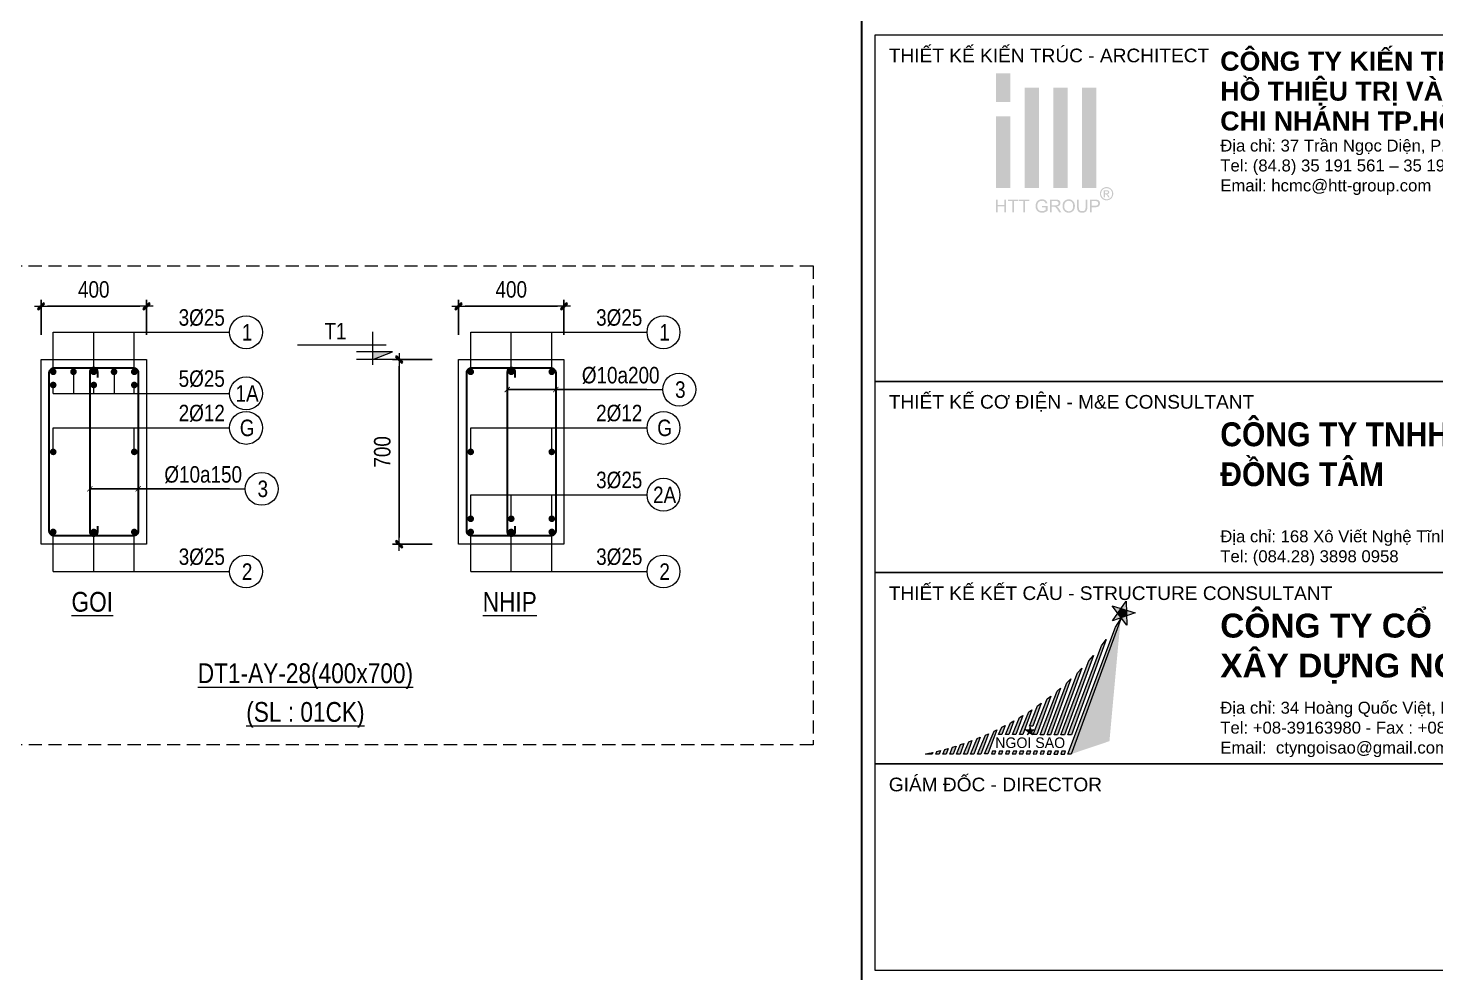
# Model space of a CAD drawing. Header units: millimetres. Extents: x 397144 to 8960116, y 345581 to 674207.
# Drawn here: x 5142725 to 5148064, y 654500 to 658084 of the extents above; entities that cross this region are included whole.
import ezdxf
from ezdxf.enums import TextEntityAlignment as Align
from ezdxf.xclip import XClip

# ---------------------------------------------------------------- set-up
doc = ezdxf.new("R2010")
doc.units = ezdxf.units.MM
doc.header["$XCLIPFRAME"] = 0
doc.header["$PDSIZE"] = -10
doc.linetypes.add('HIDDEN', pattern=[0.375, 0.25, -0.125])
doc.layers.get('0').update_dxf_attribs({"linetype": 'CONTINUOUS'})
doc.layers.get('Defpoints').update_dxf_attribs({"color": 12, "linetype": 'CONTINUOUS'})
for name, color, linetype, lineweight in [('CDAI', 8, 'CONTINUOUS', 30), ('CHG_XX_Khung ten$0$A1 BORDER$0$DGIONG', 4, 'CONTINUOUS', 13), ('CHG_XX_Khung ten$0$A1 BORDER$0$STICK', 1, 'CONTINUOUS', 9), ('CTHEP', 2, 'CONTINUOUS', 50), ('DBAO', 3, 'CONTINUOUS', 20), ('DGIONG', 4, 'CONTINUOUS', 13), ('KTH', 150, 'CONTINUOUS', 5), ('Net khuat', 8, 'HIDDEN', 13), ('STICK', 1, 'CONTINUOUS', 9), ('TEXT', 7, 'CONTINUOUS', 15)]:
    doc.layers.add(name, color=color, linetype=linetype, lineweight=lineweight)
doc.layers.add('HATCH', color=7, linetype='CONTINUOUS', lineweight=5, true_color=0x2491ff)
doc.styles.add('CHG_XX_Khung ten$0$A1 BORDER$0$ARIAL', font='arial.ttf')
doc.styles.add('CHG_XX_Khung ten$0$A1 BORDER$0$Arial - Bold', font='arialbd.ttf', dxfattribs={"height": 2.5})
doc.styles.add('CHG_XX_Khung ten$0$A1 BORDER$0$Star-AvoBold', font='VAVOB_0.TTF')
doc.styles.add('CHG_XX_Khung ten$0$title block pccc$0$ARIAL', font='arial.ttf')
doc.styles.add('Star-HelCon', font='VHELVCN_0.TTF')
doc.styles.add('TTP-HelCon', font='VHELVCN_0.TTF')
doc.styles.add('VNI-HELVE-CONDENSE', font='VHELVCN_0.TTF')
doc.dimstyles.new('kc-25', dxfattribs={"dimtxt": 62.5, "dimasz": 20, "dimexe": 20, "dimexo": 50, "dimgap": 25, "dimtad": 3, "dimdec": 0, "dimzin": 0, "dimdsep": 46, "dimtxsty": 'VNI-HELVE-CONDENSE', "dimblk": 'DIM', "dimcen": 2.5, "dimclrd": 256, "dimclre": 154, "dimclrt": 7, "dimaunit": 1, "dimadec": 0, "dimazin": 0, "dimtfac": 1, "dimtdec": 0, "dimtix": 1, "dimtmove": 0, "dimatfit": 3, "dimldrblk": 'DOT', "dimfxl": 1, "dimtolj": 1, "dimtzin": 0, "dimarcsym": 0})
doc.dimstyles.new('TTP-25', dxfattribs={"dimscale": 25, "dimtxt": 2.5, "dimasz": 1, "dimexe": 1, "dimexo": 1, "dimgap": 0.09, "dimtad": 0, "dimdec": 4, "dimrnd": 5, "dimzin": 9, "dimdsep": 46, "dimtxsty": 'TTP-HelCon', "dimblk": 'Stick1', "dimcen": 0.09, "dimdle": 1.5, "dimclrd": 256, "dimclre": 256, "dimclrt": 7, "dimadec": 0, "dimazin": 0, "dimtfac": 1, "dimtdec": 4, "dimtmove": 0, "dimatfit": 3, "dimldrblk": '_ArchTick1', "dimfxl": 1, "dimtvp": 1, "dimtolj": 1, "dimtzin": 0, "dimarcsym": 0})

# ---------------------------------------------------------------- blocks, each defined once
blk = doc.blocks.new('Stick1')
at = {"layer": 'STICK'}
h = blk.add_hatch(color=256, dxfattribs=at)
edge = h.paths.add_edge_path()
edge.add_line((0.3, 0.5), (-0.5, -0.3))
edge.add_arc((-0.4, -0.4), 0.141, 135, 315)
edge.add_line((-0.3, -0.5), (0.5, 0.3))
edge.add_arc((0.4, 0.4), 0.141, 315, 495)
blk.add_line((1, 0), (-1, 0), dxfattribs=at)
blk.add_lwpolyline([(0.3, 0.5), (-0.5, -0.3, 1), (-0.3, -0.5), (0.5, 0.3, 1), (0.3, 0.5, 1)], format="xyb", dxfattribs=at)
blk = doc.blocks.new('*D950')
at = {"layer": 'Defpoints', "color": 0, "ltscale": 500, "transparency": 16777216}
for p in [(5142774.1, 657028.7), (5142774.1, 656895.5), (5143174.1, 656895.5)]:
    blk.add_point(p, dxfattribs=at)
at = {"layer": 'KTH', "lineweight": -2, "ltscale": 500, "transparency": 16777216}
for p, q in [((5142774.1, 656920.5), (5142774.1, 657053.7)), ((5143174.1, 656920.5), (5143174.1, 657053.7)), ((5143149.1, 657028.7), (5142799.1, 657028.7))]:
    blk.add_line(p, q, dxfattribs=at)
at = {"layer": 'KTH', "lineweight": -2, "ltscale": 500, "transparency": 16777216, "xscale": 25, "yscale": 25, "zscale": 25, "rotation": 180}
blk.add_blockref('Stick1', (5142774.1, 657028.7), dxfattribs=at)
at = {"layer": 'KTH', "lineweight": -2, "ltscale": 500, "transparency": 16777216, "xscale": 25, "yscale": 25, "zscale": 25}
blk.add_blockref('Stick1', (5143174.1, 657028.7), dxfattribs=at)
at = {"layer": 'KTH', "color": 7, "ltscale": 500, "transparency": 16777216, "insert": (5142974.1, 657092.5), "char_height": 62.5, "attachment_point": 5, "style": 'TTP-HelCon'}
blk.add_mtext('\\A1;400', dxfattribs=at)
blk = doc.blocks.new('_ArchTick1')
at = {"color": 0, "const_width": 3.81}
blk.add_lwpolyline([(-12.7, -12.7), (12.7, 12.7)], dxfattribs=at)
blk = doc.blocks.new('DIM')
h = blk.add_hatch(color=1)
h.paths.add_polyline_path([(0.49, 0.29, 1), (0.29, 0.49), (-0.19, 0), (0.19, 0)])
h.paths.add_polyline_path([(0.19, 0), (-0.19, 0), (-0.49, -0.29, 1), (-0.29, -0.49)])
at = {"color": 9}
for p, q in [((-0.19, 0), (-1.5, 0)), ((0.19, 0), (1.5, 0))]:
    blk.add_line(p, q, dxfattribs=at)
at = {"color": 1}
for p, q in [((-0.49, -0.29), (0.29, 0.49)), ((-0.29, -0.49), (0.49, 0.29)), ((-0.19, 0), (0.19, 0))]:
    blk.add_line(p, q, dxfattribs=at)
blk.add_arc((-0.39, -0.39), 0.138, 135, 315, dxfattribs=at)
blk = doc.blocks.new('*D952')
at = {"layer": 'Defpoints', "color": 0, "ltscale": 500, "transparency": 16777216}
for p in [(5144357.5, 657028.7), (5144357.5, 656895.5), (5144757.5, 656895.5)]:
    blk.add_point(p, dxfattribs=at)
at = {"layer": 'KTH', "lineweight": -2, "ltscale": 500, "transparency": 16777216}
for p, q in [((5144357.5, 656920.5), (5144357.5, 657053.7)), ((5144757.5, 656920.5), (5144757.5, 657053.7)), ((5144732.5, 657028.7), (5144382.5, 657028.7))]:
    blk.add_line(p, q, dxfattribs=at)
at = {"layer": 'KTH', "lineweight": -2, "ltscale": 500, "transparency": 16777216, "xscale": 25, "yscale": 25, "zscale": 25, "rotation": 180}
blk.add_blockref('Stick1', (5144357.5, 657028.7), dxfattribs=at)
at = {"layer": 'KTH', "lineweight": -2, "ltscale": 500, "transparency": 16777216, "xscale": 25, "yscale": 25, "zscale": 25}
blk.add_blockref('Stick1', (5144757.5, 657028.7), dxfattribs=at)
at = {"layer": 'KTH', "color": 7, "ltscale": 500, "transparency": 16777216, "insert": (5144557.5, 657092.5), "char_height": 62.5, "attachment_point": 5, "style": 'TTP-HelCon'}
blk.add_mtext('\\A1;400', dxfattribs=at)
blk = doc.blocks.new('*D953')
at = {"layer": 'Defpoints', "color": 0, "ltscale": 500, "transparency": 16777216}
for p in [(5144282.3, 656826.5), (5144132.5, 656126.5), (5144282.3, 656126.5)]:
    blk.add_point(p, dxfattribs=at)
at = {"layer": 'KTH', "lineweight": -2, "ltscale": 500, "transparency": 16777216}
for p, q in [((5144257.3, 656826.5), (5144107.5, 656826.5)), ((5144132.5, 656801.5), (5144132.5, 656151.5)), ((5144257.3, 656126.5), (5144107.5, 656126.5))]:
    blk.add_line(p, q, dxfattribs=at)
at = {"layer": 'KTH', "lineweight": -2, "ltscale": 500, "transparency": 16777216, "xscale": 25, "yscale": 25, "zscale": 25}
for p, rotation in [((5144132.5, 656826.5), 90), ((5144132.5, 656126.5), 270)]:
    blk.add_blockref('Stick1', p, dxfattribs=dict(at, rotation=rotation))
at = {"layer": 'KTH', "color": 7, "ltscale": 500, "transparency": 16777216, "insert": (5144068.6, 656476.5), "char_height": 62.5, "attachment_point": 5, "rotation": 90, "style": 'TTP-HelCon'}
blk.add_mtext('\\A1;700', dxfattribs=at)
blk = doc.blocks.new('CODE')
at = {"layer": 'DBAO'}
for p, q in [((-112.5, 55), (223.6, 55)), ((-62.5, -20), (-62.5, 105)), ((-62.5, 0), (-137.5, 30)), ((-137.5, 30), (0, 30)), ((-137.5, 0), (0, 0))]:
    blk.add_line(p, q, dxfattribs=at)
at = {"layer": 'HATCH', "color": 1}
blk.add_solid([(-62.5, 0), (-137.5, 30), (-62.5, 30)], dxfattribs=at)
blk = doc.blocks.new('*D1226')
at = {"layer": 'Defpoints', "color": 0, "transparency": 16777216}
for p in [(5189890.4, 589464.5), (5180090.4, 589449.5), (5189890.4, 589296.9)]:
    blk.add_point(p, dxfattribs=at)
at = {"layer": 'KTH', "lineweight": -2, "transparency": 16777216}
for p, q in [((5180090.4, 589424.5), (5180090.4, 589271.9)), ((5189890.4, 589439.5), (5189890.4, 589271.9)), ((5180115.4, 589296.9), (5189865.4, 589296.9))]:
    blk.add_line(p, q, dxfattribs=at)
at = {"layer": 'KTH', "lineweight": -2, "transparency": 16777216, "xscale": 25, "yscale": 25, "zscale": 25, "rotation": 180}
blk.add_blockref('Stick1', (5180090.4, 589296.9), dxfattribs=at)
at = {"layer": 'KTH', "lineweight": -2, "transparency": 16777216, "xscale": 25, "yscale": 25, "zscale": 25}
blk.add_blockref('Stick1', (5189890.4, 589296.9), dxfattribs=at)
at = {"layer": 'KTH', "color": 7, "transparency": 16777216, "insert": (5184990.4, 589360.7), "char_height": 62.5, "attachment_point": 5, "style": 'TTP-HelCon'}
blk.add_mtext('\\A1;10500', dxfattribs=at)
blk = doc.blocks.new('CHG_XX_Khung ten$0$A1 BORDER$0$HTT-Logo')
at = {"true_color": 0x134fb3}
h = blk.add_hatch(color=154, dxfattribs=at)
h.paths.add_polyline_path([(3, 29.1), (0, 29.1), (0, 23.1), (3, 23.1)])
h.paths.add_polyline_path([(3, 20.1), (0, 20.1), (0, 5.1), (3, 5.1)])
h.paths.add_polyline_path([(9, 26.1), (6, 26.1), (6, 5.1), (9, 5.1)])
h.paths.add_polyline_path([(15, 26.1), (12, 26.1), (12, 5.1), (15, 5.1)])
h.paths.add_polyline_path([(21, 26.1), (18, 26.1), (18, 5.1), (21, 5.1)])
h.paths.add_polyline_path([(2.12, 2.7), (1.76, 2.7), (1.76, 1.59), (0.36, 1.59), (0.36, 2.7), (0, 2.7), (0, 0), (0.36, 0), (0.36, 1.27), (1.76, 1.27), (1.76, 0), (2.12, 0)])
h.paths.add_polyline_path([(4.65, 2.7), (2.51, 2.7), (2.51, 2.38), (3.4, 2.38), (3.4, 0), (3.76, 0), (3.76, 2.38), (4.65, 2.38)])
h.paths.add_polyline_path([(6.95, 2.7), (4.81, 2.7), (4.81, 2.38), (5.7, 2.38), (5.7, 0), (6.06, 0), (6.06, 2.38), (6.95, 2.38)])
h.paths.add_polyline_path([(8.64, 1.36), (8.64, 1.41), (8.66, 1.58), (8.69, 1.75), (8.75, 1.9), (8.81, 2.03), (8.92, 2.17), (9.05, 2.28), (9.2, 2.37), (9.29, 2.39), (9.45, 2.43), (9.65, 2.44), (9.84, 2.42), (10, 2.37), (10.14, 2.29), (10.26, 2.18), (10.34, 2.03), (10.41, 1.86), (10.73, 1.95), (10.68, 2.11), (10.61, 2.26), (10.53, 2.39), (10.45, 2.47), (10.31, 2.57), (10.16, 2.65), (10.13, 2.66), (9.97, 2.71), (9.8, 2.74), (9.63, 2.75), (9.55, 2.74), (9.38, 2.73), (9.21, 2.7), (9.06, 2.65), (8.91, 2.58), (8.88, 2.56), (8.75, 2.47), (8.63, 2.36), (8.53, 2.23), (8.44, 2.07), (8.41, 1.99), (8.35, 1.84), (8.31, 1.68), (8.28, 1.51), (8.27, 1.34), (8.28, 1.26), (8.29, 1.09), (8.32, 0.92), (8.38, 0.77), (8.44, 0.62), (8.46, 0.58), (8.55, 0.44), (8.66, 0.32), (8.79, 0.21), (8.93, 0.12), (9, 0.09), (9.15, 0.03), (9.31, -0.01), (9.48, -0.04), (9.65, -0.05), (9.73, -0.04), (9.9, -0.03), (10.07, 0.01), (10.23, 0.06), (10.34, 0.11), (10.48, 0.18), (10.63, 0.27), (10.77, 0.38), (10.77, 1.38), (9.63, 1.38), (9.63, 1.06), (10.42, 1.06), (10.42, 0.56), (10.39, 0.53), (10.26, 0.45), (10.09, 0.37), (9.96, 0.32), (9.8, 0.29), (9.63, 0.28), (9.62, 0.28), (9.45, 0.29), (9.28, 0.33), (9.12, 0.4), (8.97, 0.49), (8.86, 0.61), (8.77, 0.75), (8.73, 0.85), (8.68, 1), (8.65, 1.17)])
h.paths.add_polyline_path([(13.16, 1.39), (13.28, 1.48), (13.3, 1.51), (13.39, 1.64), (13.44, 1.79), (13.46, 1.96), (13.46, 2.06), (13.42, 2.22), (13.35, 2.37), (13.31, 2.43), (13.19, 2.55), (13.05, 2.63), (13.01, 2.64), (12.87, 2.67), (12.7, 2.69), (12.5, 2.7), (11.3, 2.7), (11.3, 0), (11.66, 0), (11.66, 1.2), (12.07, 1.2), (12.11, 1.2), (12.28, 1.19), (12.44, 1.11), (12.49, 1.07), (12.62, 0.93), (12.67, 0.86), (12.77, 0.73), (12.88, 0.56), (13.23, 0), (13.68, 0), (13.21, 0.73), (13.13, 0.85), (13.03, 0.98), (12.92, 1.09), (12.86, 1.14), (12.7, 1.23), (12.86, 1.26), (13.03, 1.31)])
h.paths.add_polyline_path([(11.66, 1.51), (11.66, 2.4), (12.51, 2.4), (12.67, 2.39), (12.83, 2.35), (12.97, 2.27), (13.06, 2.13), (13.09, 1.96), (13.08, 1.87), (13.02, 1.72), (12.96, 1.64), (12.8, 1.55), (12.62, 1.52), (12.43, 1.51)], flags=16)
h.paths.add_polyline_path([(16.49, 1.43), (16.48, 1.6), (16.44, 1.77), (16.4, 1.92), (16.34, 2.07), (16.33, 2.09), (16.24, 2.23), (16.14, 2.36), (16.02, 2.47), (15.88, 2.57), (15.85, 2.59), (15.7, 2.66), (15.54, 2.71), (15.38, 2.74), (15.2, 2.75), (15.15, 2.75), (14.98, 2.73), (14.82, 2.7), (14.66, 2.64), (14.52, 2.57), (14.39, 2.48), (14.27, 2.37), (14.18, 2.26), (14.1, 2.14), (14.03, 2), (13.98, 1.84), (13.94, 1.68), (13.92, 1.5), (13.91, 1.31), (13.91, 1.29), (13.92, 1.12), (13.95, 0.96), (14, 0.8), (14.07, 0.64), (14.07, 0.62), (14.16, 0.48), (14.26, 0.35), (14.38, 0.23), (14.52, 0.14), (14.56, 0.12), (14.71, 0.04), (14.86, -0.01), (15.03, -0.04), (15.2, -0.05), (15.21, -0.05), (15.38, -0.03), (15.55, 0), (15.7, 0.05), (15.86, 0.12), (15.87, 0.13), (16.01, 0.22), (16.13, 0.33), (16.24, 0.46), (16.33, 0.61), (16.36, 0.69), (16.42, 0.84), (16.46, 1), (16.48, 1.17), (16.49, 1.35)])
h.paths.add_polyline_path([(14.28, 1.45), (14.3, 1.64), (14.34, 1.81), (14.4, 1.95), (14.47, 2.08), (14.57, 2.2), (14.73, 2.32), (14.88, 2.38), (15.04, 2.43), (15.21, 2.44), (15.38, 2.42), (15.54, 2.38), (15.69, 2.31), (15.82, 2.2), (15.93, 2.07), (16.01, 1.93), (16.04, 1.85), (16.09, 1.7), (16.12, 1.53), (16.12, 1.32), (16.11, 1.12), (16.08, 0.95), (16.03, 0.79), (15.96, 0.66), (15.86, 0.54), (15.8, 0.48), (15.67, 0.38), (15.53, 0.32), (15.37, 0.27), (15.2, 0.26), (15.12, 0.26), (14.95, 0.29), (14.8, 0.35), (14.67, 0.43), (14.54, 0.54), (14.45, 0.66), (14.37, 0.8), (14.32, 0.95), (14.29, 1.12), (14.28, 1.31)], flags=16)
h.paths.add_polyline_path([(17.31, 2.7), (16.96, 2.7), (16.96, 1.12), (16.96, 0.93), (16.98, 0.75), (17.02, 0.6), (17.06, 0.46), (17.07, 0.44), (17.15, 0.3), (17.27, 0.18), (17.4, 0.08), (17.51, 0.03), (17.67, -0.01), (17.84, -0.04), (18.02, -0.05), (18.2, -0.04), (18.37, -0.01), (18.52, 0.04), (18.66, 0.1), (18.68, 0.12), (18.81, 0.22), (18.91, 0.35), (18.99, 0.49), (19.02, 0.61), (19.06, 0.76), (19.07, 0.94), (19.08, 1.14), (19.08, 2.7), (18.72, 2.7), (18.72, 1.14), (18.72, 1.06), (18.71, 0.86), (18.68, 0.69), (18.62, 0.55), (18.55, 0.45), (18.49, 0.4), (18.36, 0.33), (18.19, 0.29), (17.99, 0.28), (17.92, 0.28), (17.75, 0.31), (17.6, 0.37), (17.46, 0.48), (17.38, 0.63), (17.34, 0.77), (17.32, 0.94), (17.31, 1.14)])
h.paths.add_polyline_path([(21.42, 1.25), (21.52, 1.34), (21.6, 1.45), (21.67, 1.59), (21.72, 1.75), (21.73, 1.92), (21.73, 1.97), (21.71, 2.13), (21.65, 2.29), (21.56, 2.44), (21.44, 2.55), (21.42, 2.56), (21.27, 2.63), (21.1, 2.67), (21.05, 2.68), (20.89, 2.7), (20.69, 2.7), (19.67, 2.7), (19.67, 0), (20.03, 0), (20.03, 1.1), (20.72, 1.1), (20.76, 1.1), (20.96, 1.11), (21.14, 1.14), (21.29, 1.19)])
h.paths.add_polyline_path([(20.03, 1.42), (20.03, 2.38), (20.72, 2.38), (20.93, 2.37), (21.06, 2.36), (21.16, 2.31), (21.28, 2.2), (21.34, 2.08), (21.37, 1.91), (21.36, 1.82), (21.31, 1.67), (21.22, 1.54), (21.09, 1.47), (20.93, 1.43), (20.73, 1.42)], flags=16)
h.paths.add_polyline_path([(23.87, 2.76), (24.01, 2.85), (24.13, 2.96), (24.24, 3.09), (24.33, 3.24), (24.35, 3.28), (24.42, 3.44), (24.47, 3.6), (24.5, 3.76), (24.51, 3.93), (24.51, 3.98), (24.49, 4.15), (24.46, 4.31), (24.4, 4.47), (24.33, 4.62), (24.29, 4.69), (24.19, 4.82), (24.08, 4.94), (23.95, 5.05), (23.81, 5.14), (23.77, 5.16), (23.61, 5.23), (23.45, 5.28), (23.29, 5.31), (23.12, 5.32), (23.08, 5.31), (22.92, 5.3), (22.76, 5.27), (22.6, 5.21), (22.44, 5.14), (22.38, 5.1), (22.24, 5.01), (22.12, 4.89), (22.01, 4.77), (21.92, 4.62), (21.89, 4.57), (21.82, 4.41), (21.77, 4.25), (21.74, 4.09), (21.73, 3.93), (21.73, 3.87), (21.75, 3.71), (21.79, 3.55), (21.84, 3.39), (21.92, 3.24), (21.95, 3.18), (22.05, 3.04), (22.16, 2.92), (22.29, 2.81), (22.43, 2.72), (22.48, 2.7), (22.64, 2.63), (22.79, 2.58), (22.96, 2.55), (23.12, 2.54), (23.18, 2.54), (23.34, 2.55), (23.5, 2.59), (23.66, 2.65), (23.82, 2.72)])
h.paths.add_polyline_path([(22.55, 2.92), (22.45, 2.98), (22.32, 3.09), (22.21, 3.21), (22.12, 3.35), (22.07, 3.44), (22.01, 3.6), (21.98, 3.76), (21.96, 3.93), (21.97, 4.03), (22, 4.19), (22.05, 4.35), (22.12, 4.51), (22.18, 4.61), (22.29, 4.73), (22.41, 4.85), (22.56, 4.94), (22.64, 4.98), (22.8, 5.04), (22.96, 5.07), (23.12, 5.09), (23.21, 5.08), (23.37, 5.06), (23.53, 5.01), (23.69, 4.94), (23.79, 4.88), (23.92, 4.77), (24.03, 4.65), (24.13, 4.51), (24.17, 4.41), (24.23, 4.25), (24.27, 4.09), (24.28, 3.93), (24.28, 3.83), (24.25, 3.67), (24.2, 3.51), (24.13, 3.35), (24.07, 3.25), (23.96, 3.13), (23.84, 3.01), (23.7, 2.92), (23.61, 2.87), (23.45, 2.81), (23.29, 2.78), (23.12, 2.77), (23.02, 2.77), (22.86, 2.8), (22.7, 2.85)], flags=16)
h.paths.add_polyline_path([(22.51, 3.16), (22.51, 4.65), (23.03, 4.65), (23.23, 4.64), (23.4, 4.62), (23.55, 4.52), (23.6, 4.47), (23.66, 4.31), (23.67, 4.25), (23.64, 4.09), (23.55, 3.96), (23.42, 3.87), (23.24, 3.82), (23.37, 3.75), (23.46, 3.64), (23.57, 3.47), (23.77, 3.16), (23.47, 3.16), (23.34, 3.39), (23.23, 3.58), (23.14, 3.7), (23.09, 3.74), (22.94, 3.79), (22.9, 3.79), (22.76, 3.79), (22.76, 3.16)], flags=0)
h.paths.add_polyline_path([(22.76, 4), (22.76, 4.45), (23.03, 4.45), (23.13, 4.45), (23.27, 4.42), (23.37, 4.35), (23.41, 4.21), (23.33, 4.06), (23.24, 4.02), (23.05, 4)], flags=0)
blk = doc.blocks.new('CHG_XX_Khung ten')
at = {"layer": 'CHG_XX_Khung ten$0$A1 BORDER$0$DGIONG'}
h = blk.add_hatch(color=256, dxfattribs=at)
h.paths.add_polyline_path([(724.94, 283.19), (724.15, 281.97), (717.19, 263.38), (717.7, 263.38)])
h.paths.add_polyline_path([(722.81, 280.17), (722.1, 279.22), (717.21, 266.21), (717.72, 266.21)], flags=17)
h.paths.add_polyline_path([(720.93, 277.8), (720.27, 277.04), (716.19, 266.22), (716.7, 266.22)])
h.paths.add_polyline_path([(719.23, 275.93), (718.6, 275.29), (715.18, 266.22), (715.69, 266.22)])
h.paths.add_polyline_path([(717.65, 274.38), (717.03, 273.81), (714.16, 266.22), (714.67, 266.22)])
h.paths.add_polyline_path([(716.14, 273.03), (715.61, 272.59), (713.15, 266.22), (713.66, 266.22)])
h.paths.add_polyline_path([(714.69, 271.86), (714.17, 271.45), (712.13, 266.23), (712.64, 266.23)])
h.paths.add_polyline_path([(713.29, 270.81), (712.76, 270.43), (711.57, 267.46), (712.07, 267.47)])
h.paths.add_polyline_path([(710.1, 266.23), (710.61, 266.24), (711.93, 269.87), (711.48, 269.56)])
h.paths.add_polyline_path([(710.61, 269.02), (710.13, 268.73), (709.08, 266.24), (709.59, 266.24)])
h.paths.add_polyline_path([(709.31, 268.26), (708.82, 267.97), (708.07, 266.24), (708.58, 266.24)])
h.paths.add_polyline_path([(708.04, 267.56), (707.54, 267.3), (707.05, 266.25), (707.56, 266.25)])
h.paths.add_polyline_path([(716.84, 263.8), (716.33, 263.8), (716.18, 263.38), (716.69, 263.38)])
h.paths.add_polyline_path([(715.67, 263.39), (715.82, 263.8), (715.32, 263.8), (715.16, 263.39)])
h.paths.add_polyline_path([(714.15, 263.39), (714.65, 263.39), (714.8, 263.8), (714.3, 263.8)])
h.paths.add_polyline_path([(713.13, 263.39), (713.64, 263.4), (713.79, 263.81), (713.28, 263.81)])
h.paths.add_polyline_path([(712.77, 263.81), (712.27, 263.81), (712.11, 263.39), (712.62, 263.4)])
h.paths.add_polyline_path([(711.25, 263.81), (711.1, 263.4), (711.61, 263.4), (711.76, 263.81)])
h.paths.add_polyline_path([(710.59, 263.4), (710.74, 263.82), (710.24, 263.82), (710.08, 263.4)])
h.paths.add_polyline_path([(709.73, 263.82), (709.22, 263.82), (709.07, 263.41), (709.57, 263.41)])
h.paths.add_polyline_path([(708.71, 263.82), (708.21, 263.82), (708.05, 263.41), (708.56, 263.41)])
h.paths.add_polyline_path([(707.54, 263.41), (707.69, 263.83), (707.19, 263.83), (707.03, 263.41)])
h.paths.add_polyline_path([(706.68, 263.83), (706.17, 263.83), (706.02, 263.42), (706.53, 263.42)])
h.paths.add_polyline_path([(705, 263.42), (705.51, 263.42), (706.79, 266.93), (706.4, 266.74)])
h.paths.add_polyline_path([(703.97, 263.37), (704.48, 263.37), (705.57, 266.36), (705.14, 266.17)])
h.paths.add_polyline_path([(704.36, 265.84), (703.91, 265.65), (702.96, 263.38), (703.46, 263.38)])
h.paths.add_polyline_path([(703.17, 265.37), (702.69, 265.19), (701.94, 263.38), (702.45, 263.38)])
h.paths.add_polyline_path([(702, 264.94), (701.5, 264.77), (700.92, 263.38), (701.43, 263.38)])
h.paths.add_polyline_path([(700.84, 264.56), (700.33, 264.4), (699.91, 263.39), (700.42, 263.39)])
h.paths.add_polyline_path([(699.7, 264.21), (699.18, 264.06), (698.89, 263.39), (699.4, 263.39)])
h.paths.add_polyline_path([(698.57, 263.9), (698.04, 263.77), (697.87, 263.38), (698.38, 263.39)])
h.paths.add_polyline_path([(697.37, 263.39), (697.45, 263.63), (696.91, 263.51), (696.35, 263.38)])
blk.add_hatch(color=256, dxfattribs=at).paths.add_polyline_path([(724.92, 283.21), (717.68, 263.38), (723.28, 265.27)])
at = {"layer": 'CHG_XX_Khung ten$0$A1 BORDER$0$STICK'}
for points in [[(723.71, 282.88), (725.74, 285.75), (725.8, 282.26), (723.67, 285.06), (727.02, 284.03)], [(725.76, 284.41), (724.96, 284.66), (724.49, 283.98), (724.99, 283.32), (725.77, 283.6)], [(711.25, 266.22), (711.64, 267.39), (712.01, 266.22), (711.02, 266.95), (712.24, 266.93)], [(711.87, 266.67), (711.78, 266.94), (711.49, 266.94), (711.4, 266.67), (711.63, 266.5)]]:
    blk.add_hatch(color=256, dxfattribs=at).paths.add_polyline_path(points)
blk.add_line((687, 577), (687, 17))
at = {"linetype": 'Continuous'}
for points in [[(689, 368.62), (822, 368.62), (822, 317.93), (689, 317.93)], [(689, 317.93), (822, 317.93), (822, 289.93), (689, 289.93)], [(689, 289.93), (822, 289.93), (822, 261.93), (689, 261.93)]]:
    blk.add_lwpolyline(points, close=True, dxfattribs=at)
at = {"color": 9, "linetype": 'Continuous'}
blk.add_lwpolyline([(689, 261.93), (822, 261.93), (822, 231.73), (689, 231.73)], close=True, dxfattribs=at)
at = {"layer": 'CHG_XX_Khung ten$0$A1 BORDER$0$DGIONG'}
for points in [[(724.94, 283.19), (717.7, 263.38), (717.19, 263.38), (724.15, 281.97), (724.94, 283.19)], [(722.81, 280.17), (717.72, 266.21), (717.21, 266.21), (722.1, 279.22), (722.81, 280.17)], [(720.93, 277.8), (716.7, 266.22), (716.19, 266.22), (720.27, 277.04), (720.93, 277.8)], [(717.65, 274.38), (714.67, 266.22), (714.16, 266.22), (717.03, 273.81), (717.65, 274.38)], [(719.23, 275.93), (715.69, 266.22), (715.18, 266.22), (718.6, 275.29), (719.23, 275.93)], [(714.69, 271.86), (712.64, 266.23), (712.13, 266.23), (714.17, 271.45), (714.69, 271.86)], [(716.14, 273.03), (713.66, 266.22), (713.15, 266.22), (715.61, 272.59), (716.14, 273.03)], [(711.93, 269.87), (710.61, 266.24), (710.1, 266.23), (711.48, 269.56), (711.93, 269.87)], [(713.29, 270.81), (712.07, 267.47), (711.57, 267.46), (712.76, 270.43), (713.29, 270.81)], [(709.31, 268.26), (708.58, 266.24), (708.07, 266.24), (708.82, 267.97), (709.31, 268.26)], [(710.61, 269.02), (709.59, 266.24), (709.08, 266.24), (710.13, 268.73), (710.61, 269.02)], [(704.36, 265.84), (703.46, 263.38), (702.96, 263.38), (703.91, 265.65), (704.36, 265.84)], [(705.57, 266.36), (704.48, 263.37), (703.97, 263.37), (705.14, 266.17), (705.57, 266.36)], [(706.79, 266.93), (705.51, 263.42), (705, 263.42), (706.4, 266.74), (706.79, 266.93)], [(708.04, 267.56), (707.56, 266.25), (707.05, 266.25), (707.54, 267.3), (708.04, 267.56)], [(697.45, 263.63), (697.37, 263.39), (696.35, 263.38), (696.91, 263.51), (697.45, 263.63)], [(698.57, 263.9), (698.38, 263.39), (697.87, 263.38), (698.04, 263.77), (698.57, 263.9)], [(699.7, 264.21), (699.4, 263.39), (698.89, 263.39), (699.18, 264.06), (699.7, 264.21)], [(700.84, 264.56), (700.42, 263.39), (699.91, 263.39), (700.33, 264.4), (700.84, 264.56)], [(702, 264.94), (701.43, 263.38), (700.92, 263.38), (701.5, 264.77), (702, 264.94)], [(703.17, 265.37), (702.45, 263.38), (701.94, 263.38), (702.69, 265.19), (703.17, 265.37)]]:
    blk.add_lwpolyline(points, dxfattribs=at)
for points in [[(706.53, 263.42), (706.68, 263.83), (706.17, 263.83), (706.02, 263.42)], [(707.54, 263.41), (707.69, 263.83), (707.19, 263.83), (707.03, 263.41)], [(708.56, 263.41), (708.71, 263.82), (708.21, 263.82), (708.05, 263.41)], [(709.57, 263.41), (709.73, 263.82), (709.22, 263.82), (709.07, 263.41)], [(710.59, 263.4), (710.74, 263.82), (710.24, 263.82), (710.08, 263.4)], [(711.61, 263.4), (711.76, 263.81), (711.25, 263.81), (711.1, 263.4)], [(712.62, 263.4), (712.77, 263.81), (712.27, 263.81), (712.11, 263.39)], [(713.64, 263.4), (713.79, 263.81), (713.28, 263.81), (713.13, 263.39)], [(714.65, 263.39), (714.8, 263.8), (714.3, 263.8), (714.15, 263.39)], [(715.67, 263.39), (715.82, 263.8), (715.32, 263.8), (715.16, 263.39)], [(716.69, 263.38), (716.84, 263.8), (716.33, 263.8), (716.18, 263.38)]]:
    blk.add_lwpolyline(points, close=True, dxfattribs=at)
at = {"layer": 'CHG_XX_Khung ten$0$A1 BORDER$0$STICK'}
for p, q in [((723.67, 285.06), (727.02, 284.03)), ((725.8, 282.26), (723.67, 285.06)), ((723.71, 282.88), (725.74, 285.75)), ((725.74, 285.75), (725.8, 282.26)), ((727.02, 284.03), (723.71, 282.88)), ((711.02, 266.95), (712.24, 266.93)), ((712.01, 266.22), (711.02, 266.95)), ((712.24, 266.93), (711.25, 266.22)), ((711.64, 267.39), (712.01, 266.22))]:
    blk.add_line(p, q, dxfattribs=at)
at = {"xscale": 0.7, "yscale": 0.7, "zscale": 0.7}
blk.add_blockref('CHG_XX_Khung ten$0$A1 BORDER$0$HTT-Logo', (706.68, 342.64), dxfattribs=at)
for s, style, p in [('THIẾT KẾ KIẾN TRÚC - ARCHITECT', 'CHG_XX_Khung ten$0$A1 BORDER$0$ARIAL', (691, 365.62)), ('THIẾT KẾ CƠ ĐIỆN - M&E CONSULTANT', 'CHG_XX_Khung ten$0$A1 BORDER$0$ARIAL', (691, 314.93)), ('THIẾT KẾ KẾT CẤU - STRUCTURE CONSULTANT', 'CHG_XX_Khung ten$0$A1 BORDER$0$ARIAL', (691, 286.93)), ('GIÁM ĐỐC - DIRECTOR', 'CHG_XX_Khung ten$0$title block pccc$0$ARIAL', (691, 258.93))]:
    blk.add_text(s, height=2, dxfattribs=dict(style=style)).set_placement(p, align=Align.MIDDLE_LEFT)
at = {"ltscale": 10, "insert": (739.49, 366.19), "char_height": 2.8, "width": 76.248, "attachment_point": 1, "line_spacing_factor": 0.938532, "style": 'CHG_XX_Khung ten$0$A1 BORDER$0$Arial - Bold'}
blk.add_mtext('CÔNG TY KIẾN TRÚC SƯ\\PHỒ THIỆU TRỊ VÀ CỘNG SỰ\\PCHI NHÁNH TP.HỒ CHÍ MINH', dxfattribs=at)
at = {"ltscale": 10}
for s, insert, char_height, width, attachment_point, style in [('Địa chỉ: 37 Trần Ngọc Diện, P.Thảo Điền, Quận 2, Tp. HCM\\PTel: (84.8) 35 191 561 – 35 191 562, Fax: (84.8) 35 191 563\\PEmail: hcmc@htt-group.com', (739.49, 345.2), 1.75, 83.001, 7, 'CHG_XX_Khung ten$0$A1 BORDER$0$ARIAL'), ('{\\W0.9;CÔNG TY TNHH TVTK CƠ ĐIỆN \\PĐỒNG TÂM}', (739.49, 311.93), 3.5, 76.248, 1, 'CHG_XX_Khung ten$0$A1 BORDER$0$Arial - Bold'), ('\\pt8.75;Địa chỉ: 168 Xô Viết Nghệ Tĩnh, P.21, Q. Bình Thạnh, Tp. HCM \\P\\ptz;Tel: (084.28) 3898 0958', (739.49, 290.93), 1.75, 83.001, 7, 'CHG_XX_Khung ten$0$A1 BORDER$0$ARIAL'), ('CÔNG TY CỔ PHẦN TƯ VẤN \\PXÂY DỰNG NGÔI SAO', (739.49, 283.93), 3.5, 76.248, 1, 'CHG_XX_Khung ten$0$A1 BORDER$0$Arial - Bold'), ('Địa chỉ: 34 Hoàng Quốc Việt, Phường 4, Q. Tân Bình,  Tp. HCM\\PTel: +08-39163980 - Fax : +08-39163980 \\PEmail:  ctyngoisao@gmail.com', (739.49, 262.93), 1.75, 83.001, 7, 'CHG_XX_Khung ten$0$A1 BORDER$0$ARIAL')]:
    blk.add_mtext(s, dxfattribs=dict(at, insert=insert, char_height=char_height, width=width, attachment_point=attachment_point, style=style))
at = {"layer": 'CHG_XX_Khung ten$0$A1 BORDER$0$STICK', "style": 'CHG_XX_Khung ten$0$A1 BORDER$0$Star-AvoBold', "width": 1}
blk.add_text('NGOI SAO', height=1.547, dxfattribs=at).set_placement((706.57, 264.27))
blk = doc.blocks.new('AY-33')
at = {"layer": 'CTHEP'}
blk.add_line((5171674.09057, 590166.85075), (5196483.5754, 590166.83185), dxfattribs=at)
for points in [[(5196810.36291, 589847.60311), (5196810.36291, 590475.79032), (5171520.36551, 590475.86587)], [(5171578.60447, 590230.25598), (5171578.60447, 589853.86591), (5196259.37159, 589853.84476), (5196748.53006, 589853.79053), (5196748.53006, 589853.79053)]]:
    blk.add_lwpolyline(points, dxfattribs=at)
at = {"layer": 'DBAO'}
for points in [[(5187890.36291, 589814.84602), (5196840.36149, 589814.83525), (5196840.36291, 590514.70496), (5171490.36551, 590514.87736), (5171490.36551, 589814.86587), (5171490.36551, 589814.86587), (5171490.36551, 589494.86587)], [(5179890.36291, 589814.85649), (5187290.36551, 589814.84674)]]:
    blk.add_lwpolyline(points, dxfattribs=at)
at = {"layer": 'Net khuat', "ltscale": 200}
blk.add_lwpolyline([(5171490.36551, 589814.86587), (5171490.36551, 589814.86587), (5172090.36551, 589814.86587), (5172090.36551, 590284.86587), (5196840.36244, 590284.86587)], dxfattribs=at)
at = {"layer": 'KTH'}
dim = blk.add_linear_dim(base=(5189890.36551, 589296.88478), p1=(5180090.36551, 589449.53386), p2=(5189890.36551, 589464.49877), text='10500', dimstyle='TTP-25', override={"dimtmove": 1}, dxfattribs=at)
dim.commit()
dim.dimension.update_dxf_attribs({"geometry": '*D1226', "text_midpoint": (5184990.36551, 589360.71811)})

msp = doc.modelspace()

# ---------------------------------------------------------------- linework, layer by layer
at = {"layer": 'CDAI', "ltscale": 0.8}
msp.add_lwpolyline([(5128516.01276, 663460.45642), (5145885.61818, 663460.45642), (5145885.61818, 648942.57726), (5128516.01276, 648942.57726)], close=True, dxfattribs=at)
msp.add_lwpolyline([(5128516.01276, 663460.45642), (5145885.61818, 663460.45642), (5145885.61818, 648942.57726), (5128516.01276, 648942.57726)], close=True, dxfattribs=at)
msp.add_lwpolyline([(5128516.01276, 663460.45642), (5145885.61818, 663460.45642), (5145885.61818, 648942.57726), (5128516.01276, 648942.57726)], close=True, dxfattribs=at)
msp.add_lwpolyline([(5128516.01276, 663460.45642), (5145885.61818, 663460.45642), (5145885.61818, 648942.57726), (5128516.01276, 648942.57726)], close=True, dxfattribs=at)
msp.add_lwpolyline([(5128516.01276, 663460.45642), (5145885.61818, 663460.45642), (5145885.61818, 648942.57726), (5128516.01276, 648942.57726)], close=True, dxfattribs=at)
at = {"layer": 'CDAI'}
for points in [[(5142824.10185, 656795.20244), (5143124.10185, 656795.20244, -0.4142135624), (5143142.85185, 656776.45244), (5143142.85185, 656176.45244, -0.4142135624), (5143124.10185, 656157.70244), (5142824.10185, 656157.70244, -0.4142135624), (5142805.35185, 656176.45244), (5142805.35185, 656776.45244, -0.4142135624)], [(5144407.45125, 656795.20244), (5144707.45125, 656795.20244, -0.4142135624), (5144726.20125, 656776.45244), (5144726.20125, 656176.45244, -0.4142135624), (5144707.45125, 656157.70244), (5144407.45125, 656157.70244, -0.4142135624), (5144388.70125, 656176.45244), (5144388.70125, 656776.45244, -0.4142135624)]]:
    msp.add_lwpolyline(points, format="xyb", close=True, dxfattribs=at)
for points in [[(5142989.10185, 656758.28245), (5142989.10185, 656780.20244, 0.4142135624), (5142974.10185, 656795.20244), (5142974.10185, 656795.20244, 0.4142135624), (5142959.10185, 656780.20244), (5142959.10185, 656172.70244, 0.4142135624), (5142974.10185, 656157.70244), (5142974.10185, 656157.70244, 0.4142135624), (5142989.10185, 656172.70244), (5142989.10185, 656194.62243)], [(5144572.45125, 656758.28245), (5144572.45125, 656780.20244, 0.4142135624), (5144557.45125, 656795.20244), (5144557.45125, 656795.20244, 0.4142135624), (5144542.45125, 656780.20244), (5144542.45125, 656172.70244, 0.4142135624), (5144557.45125, 656157.70244), (5144557.45125, 656157.70244, 0.4142135624), (5144572.45125, 656172.70244), (5144572.45125, 656194.62243)]]:
    msp.add_lwpolyline(points, format="xyb", dxfattribs=at)
at = {"layer": 'CTHEP', "const_width": 12.5}
for points in [[(5142814.10185, 656780.20244, 1), (5142826.60185, 656780.20244, 1)], [(5142890.97685, 656780.20244, 1), (5142903.47685, 656780.20244, 1)], [(5142967.85185, 656780.20244, 1), (5142980.35185, 656780.20244, 1)], [(5143057.22685, 656780.20244, -1), (5143044.72685, 656780.20244, -1)], [(5143121.60185, 656780.20244, 1), (5143134.10185, 656780.20244, 1)], [(5144397.45125, 656780.20244, 1), (5144409.95125, 656780.20244, 1)], [(5144551.20125, 656780.20244, 1), (5144563.70125, 656780.20244, 1)], [(5144704.95125, 656780.20244, 1), (5144717.45125, 656780.20244, 1)], [(5142814.10185, 656730.20244, 1), (5142826.60185, 656730.20244, 1)], [(5142967.85185, 656730.20244, 1), (5142980.35185, 656730.20244, 1)], [(5143121.60185, 656730.20244, 1), (5143134.10185, 656730.20244, 1)], [(5142814.10185, 656476.45244, 1), (5142826.60185, 656476.45244, 1)], [(5143121.60185, 656476.45244, 1), (5143134.10185, 656476.45244, 1)], [(5144397.45125, 656476.45244, 1), (5144409.95125, 656476.45244, 1)], [(5144704.95125, 656476.45244, 1), (5144717.45125, 656476.45244, 1)], [(5144397.45125, 656222.70244, 1), (5144409.95125, 656222.70244, 1)], [(5144551.20125, 656222.70244, 1), (5144563.70125, 656222.70244, 1)], [(5144704.95125, 656222.70244, 1), (5144717.45125, 656222.70244, 1)], [(5142814.10185, 656172.70244, 1), (5142826.60185, 656172.70244, 1)], [(5142967.85185, 656172.70244, 1), (5142980.35185, 656172.70244, 1)], [(5143121.60185, 656172.70244, 1), (5143134.10185, 656172.70244, 1)], [(5144397.45125, 656172.70244, 1), (5144409.95125, 656172.70244, 1)], [(5144551.20125, 656172.70244, 1), (5144563.70125, 656172.70244, 1)], [(5144704.95125, 656172.70244, 1), (5144717.45125, 656172.70244, 1)]]:
    msp.add_lwpolyline(points, format="xyb", close=True, dxfattribs=at)
at = {"layer": 'DBAO', "flags": 128}
for points in [[(5143174.10185, 656826.45244), (5143174.10185, 656126.45244), (5142774.10185, 656126.45244), (5142774.10185, 656826.45244)], [(5142774.10185, 656826.45244), (5143174.10185, 656826.45244)], [(5144757.45125, 656826.45244), (5144757.45125, 656126.45244), (5144357.45125, 656126.45244), (5144357.45125, 656826.45244)], [(5144357.45125, 656826.45244), (5144757.45125, 656826.45244)]]:
    msp.add_lwpolyline(points, dxfattribs=at)
at = {"layer": 'DGIONG'}
for p, q in [((5142820.35185, 656780.20244), (5142820.35185, 656930.20244)), ((5142820.35185, 656930.20244), (5143489.10185, 656930.20244)), ((5142974.10185, 656780.20244), (5142974.10185, 656930.20244)), ((5143127.85185, 656780.20244), (5143127.85185, 656930.20244)), ((5144403.70125, 656780.20244), (5144403.70125, 656930.20244)), ((5144403.70125, 656930.20244), (5145072.45125, 656930.20244)), ((5144557.45125, 656780.20244), (5144557.45125, 656930.20244)), ((5144711.20125, 656780.20244), (5144711.20125, 656930.20244)), ((5142897.22685, 656780.20244), (5142897.22685, 656698.2794)), ((5143050.97685, 656780.20244), (5143050.97685, 656698.2794)), ((5142820.35185, 656698.2794), (5142820.35185, 656730.20244)), ((5142974.10185, 656698.2794), (5142974.10185, 656730.20244)), ((5143127.85185, 656698.2794), (5143127.85185, 656730.20244)), ((5142820.35185, 656698.2794), (5143489.10185, 656698.2794)), ((5144726.20125, 656712.84285), (5145131.95125, 656712.84285)), ((5142820.35185, 656476.45244), (5142820.35185, 656567.61008)), ((5142820.35185, 656567.61008), (5143489.10185, 656567.61008)), ((5143127.85185, 656476.45244), (5143127.85185, 656567.61008)), ((5144403.70125, 656476.45244), (5144403.70125, 656567.61008)), ((5144403.70125, 656567.61008), (5145072.45125, 656567.61008)), ((5144711.20125, 656476.45244), (5144711.20125, 656567.61008)), ((5143142.85185, 656336.31072), (5143548.60185, 656336.31072)), ((5144403.70125, 656313.8394), (5145072.45125, 656313.8394)), ((5144403.70125, 656222.70244), (5144403.70125, 656313.8394)), ((5144557.45125, 656222.70244), (5144557.45125, 656313.8394)), ((5144711.20125, 656222.70244), (5144711.20125, 656313.8394)), ((5142820.35185, 656022.70244), (5142820.35185, 656172.70244)), ((5142974.10185, 656022.70244), (5142974.10185, 656172.70244)), ((5143127.85185, 656022.70244), (5143127.85185, 656172.70244)), ((5144403.70125, 656022.70244), (5144403.70125, 656172.70244)), ((5144557.45125, 656022.70244), (5144557.45125, 656172.70244)), ((5144711.20125, 656022.70244), (5144711.20125, 656172.70244)), ((5142820.35185, 656022.70244), (5143489.10185, 656022.70244)), ((5144403.70125, 656022.70244), (5145072.45125, 656022.70244))]:
    msp.add_line(p, q, dxfattribs=at)
for centre in [(5143551.60185, 656930.20244), (5145134.95125, 656930.20244), (5143551.60185, 656698.2794), (5145194.45125, 656712.84285), (5143551.60185, 656567.61008), (5145134.95125, 656567.61008), (5143611.10185, 656336.31072), (5145134.95125, 656313.8394), (5143551.60185, 656022.70244), (5145134.95125, 656022.70244)]:
    msp.add_circle(centre, 62.5, dxfattribs=at)
at = {"layer": 'Net khuat', "ltscale": 200}
msp.add_lwpolyline([(5142052.0826, 657182.88341), (5145702.26318, 657182.88341), (5145702.26318, 655364.59126), (5142052.0826, 655364.59126)], close=True, dxfattribs=at)

# ---------------------------------------------------------------- block references
at = {"layer": 'CDAI'}
ref = msp.add_blockref('AY-33', (-36256.82443, 65824.19403), dxfattribs=at)
XClip(ref).set_block_clipping_path([(5187072.9228530833, 588883.4720972711), (5197002.229731461, 591175.458884406)])
at = {"layer": 'KTH', "linetype": 'Continuous', "xscale": -1}
msp.add_blockref('CODE', (5143969.9647, 656826.45244), dxfattribs=at)

# ---------------------------------------------------------------- texts
at = {"layer": 'TEXT', "style": 'TTP-HelCon'}
for s, height, p in [('3Þ25', 62.5, (5143383.60185, 656955.20244)), ('3Þ25', 62.5, (5144966.95125, 656955.20244)), ('5Þ25', 62.5, (5143383.60185, 656723.2794)), ('Þ10a200', 62.5, (5144972.45125, 656736.34285)), ('2Þ12', 62.5, (5143383.60185, 656592.61008)), ('2Þ12', 62.5, (5144966.95125, 656592.61008)), ('Þ10a150', 62.5, (5143389.10185, 656359.81072)), ('3Þ25', 62.5, (5144966.95125, 656338.8394)), ('3Þ25', 62.5, (5143383.86719, 656047.70244)), ('3Þ25', 62.5, (5144967.21659, 656047.70244)), ('%%UGOI', 75, (5142968.37551, 655870.14997)), ('%%UNHIP', 75, (5144551.72491, 655870.14997)), ('%%UDT1-AY-28(400x700)', 75, (5143776.84983, 655599.24015)), ('%%U(SL : 01CK)', 75, (5143776.84983, 655452.34556))]:
    msp.add_text(s, height=height, dxfattribs=at).set_placement(p, align=Align.CENTER)
at = {"layer": 'TEXT', "style": 'Star-HelCon'}
for s, p in [('1', (5143555.76852, 656930.20244)), ('1', (5145139.11792, 656930.20244)), ('1A', (5143555.76852, 656698.2794)), ('3', (5145198.61792, 656712.84285)), ('G', (5143555.76852, 656567.61008)), ('G', (5145139.11792, 656567.61008)), ('3', (5143615.26852, 656336.31072)), ('2A', (5145139.11792, 656313.8394)), ('2', (5143555.76852, 656022.70244)), ('2', (5145139.11792, 656022.70244))]:
    msp.add_text(s, height=62.5, dxfattribs=at).set_placement(p, align=Align.MIDDLE)
at = {"layer": 'TEXT', "style": 'TTP-HelCon'}
msp.add_text('T1    ', height=62.5, dxfattribs=at).set_placement((5144012.23137, 656903.44743), align=Align.RIGHT)

# ---------------------------------------------------------------- dimensions: what is measured, and where the dimension line sits
at = {"layer": 'KTH', "ltscale": 500}
for base, p1, p2, picture, middle in [((5142774.10185, 657028.70244), (5143174.10185, 656895.46438), (5142774.10185, 656895.46438), '*D950', (5142974.10185, 657092.53577)), ((5144357.45125, 657028.70244), (5144757.45125, 656895.46438), (5144357.45125, 656895.46438), '*D952', (5144557.45125, 657092.53577))]:
    dim = msp.add_linear_dim(base=base, p1=p1, p2=p2, dimstyle='TTP-25', override={"dimtxsty": 'TTP-HelCon'}, dxfattribs=at)
    dim.commit()
    dim.dimension.update_dxf_attribs({"geometry": picture, "text_midpoint": middle})
dim = msp.add_linear_dim(base=(5144132.4647, 656126.45244), p1=(5144282.29751, 656826.45244), p2=(5144282.29751, 656126.45244), angle=90, dimstyle='TTP-25', override={"dimtxsty": 'TTP-HelCon'}, dxfattribs=at)
dim.commit()
dim.dimension.update_dxf_attribs({"geometry": '*D953', "text_midpoint": (5144068.63137, 656476.45244)})

# ---------------------------------------------------------------- leaders
at = {"layer": 'DGIONG'}
for points in [[(5144542.45125, 656712.84285), (5144888.3817, 656712.84285)], [(5144726.20125, 656712.84285), (5145072.1317, 656712.84285)], [(5142959.10185, 656336.31072), (5143305.0323, 656336.31072)], [(5143142.85185, 656336.31072), (5143488.7823, 656336.31072)]]:
    msp.add_leader(points, dimstyle='kc-25', override={"dimtad": 0, "dimldrblk": 'ArchTick', "dimfxl": 100, "dimarcsym": 1}, dxfattribs=at)

# ---------------------------------------------------------------- next in the draw order: block references
at = {"layer": 'KTH', "ltscale": 0.8, "xscale": 25.92478421702978, "yscale": 25.92478421702978, "zscale": 25.92478421702978}
msp.add_blockref('CHG_XX_Khung ten', (5128075.29142, 648501.85593), dxfattribs=at)

doc.saveas('drawing.dxf')
